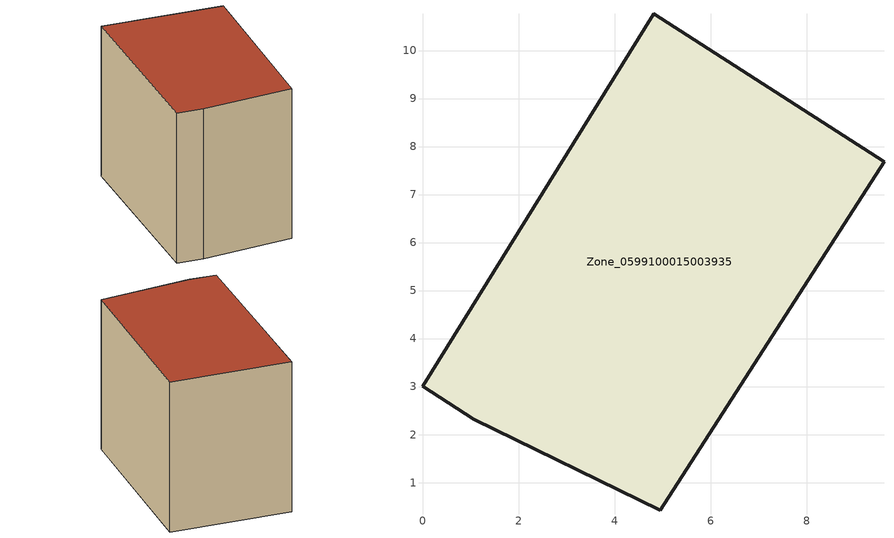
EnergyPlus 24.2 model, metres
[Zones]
Zone_0599100015003935
 floor ground (C_G): 4.81,10.76 9.61,7.68 4.96,0.43 1.07,2.32 0,3.01 z2.92
 wall outside (C_F): 9.61,7.68 4.81,10.76 0,3.01 1.07,2.32 4.96,0.43 9.61,7.68 z2.92:10.26
 roof outside (C_R): 4.96,0.43 9.61,7.68 4.81,10.76 0,3.01 1.07,2.32 z10.26
[BUILDING]
Pand.0599100015003935: North Axis=0; Terrain=City; Loads Convergence Tolerance Value=0.04; Temperature Convergence Tolerance Value=0.4; Solar Distribution=FullExterior; Maximum Number of Warmup Days=25; Minimum Number of Warmup Days=1
[Site:Location]
Rotterdam.The.Hague.AP_ZH_NLD Design_Conditions: Latitude=51.96; Longitude=4.45; Time Zone=1; Elevation=-4.5
[SITE:GROUNDTEMPERATURE:BUILDINGSURFACE]
18, 18, 18, 18, 18, 18, 18, 18, 18, 18, 18, 18
[MATERIAL] Thermal Absorptance=0.9; Solar Absorptance=0.7; Visible Absorptance=0.7
Name | Roughness | Thickness | Conductivity | Density | Specific Heat
G.TC.1975-1991 | MediumSmooth | 0.15 | 0.288461 | 540 | 1210
F.TC.1975-1991 | Rough | 0.3 | 0.230769 | 1920 | 840
R.TC.1975-1991 | MediumRough | 0.2 | 0.153846 | 1500 | 1000
[CONSTRUCTION]
C_G: G.TC.1975-1991
C_F: F.TC.1975-1991
C_R: R.TC.1975-1991
[ZONE]
Zone_0599100015003935: Type=1; Multiplier=1; Ceiling Height=Autocalculate; Volume=Autocalculate; Floor Area=autocalculate; Part of Total Floor Area=Yes
[ZONEINFILTRATION:DESIGNFLOWRATE]
Infil_Zone_0599100015003935: Zone or ZoneList or Space or SpaceList=Zone_0599100015003935; Schedule=AlwaysOn; Design Flow Rate Calculation Method=Flow/Area; Flow Rate per Floor Area=0.003; Constant Term Coefficient=1; Temperature Term Coefficient=0; Velocity Term Coefficient=0; Velocity Squared Term Coefficient=0
[HVACTEMPLATE:ZONE:IDEALLOADSAIRSYSTEM]
Zone_0599100015003935: Maximum Heating Supply Air Temperature=50; Minimum Cooling Supply Air Temperature=13; Maximum Heating Supply Air Humidity Ratio=0.0156; Minimum Cooling Supply Air Humidity Ratio=0.0077; Heating Limit=NoLimit; Cooling Limit=NoLimit; Dehumidification Control Type=ConstantSensibleHeatRatio; Cooling Sensible Heat Ratio=0.7; Dehumidification Setpoint=60; Humidification Control Type=None; Humidification Setpoint=30; Outdoor Air Method=None; Outdoor Air Flow Rate per Person=0.00944; Outdoor Air Flow Rate per Zone Floor Area=0; Outdoor Air Flow Rate per Zone=0; Demand Controlled Ventilation Type=None; Outdoor Air Economizer Type=NoEconomizer; Heat Recovery Type=None; Sensible Heat Recovery Effectiveness=0.7; Latent Heat Recovery Effectiveness=0.65
[ZONECONTROL:THERMOSTAT]
ThermostatControl_Zone_0599100015003935: Zone or ZoneList=Zone_0599100015003935; Control Type Schedule=DualSetpointControlType; Control 1=Thermostat_Zone_0599100015003935; Temperature Difference Between Cutout And Setpoint=0
[THERMOSTATSETPOINT:DUALSETPOINT]
Thermostat_Zone_0599100015003935: Heating Setpoint Temperature Schedule=HeatingSetpoint_Zone_0599100015003935; Cooling Setpoint Temperature Schedule=CoolingSetpoint_Zone_0599100015003935
[SCHEDULE:COMPACT]
HeatingSetpoint_Zone_0599100015003935: Through: 12/31, For: AllDays, Until: 24:00, 21
CoolingSetpoint_Zone_0599100015003935: Through: 12/31, For: AllDays, Until: 24:00, 24
DualSetpointControlType: Through: 12/31, For: AllDays, Until: 24:00, 4
AlwaysOn: Through: 12/31, For: AllDays, Until: 24:00, 1
